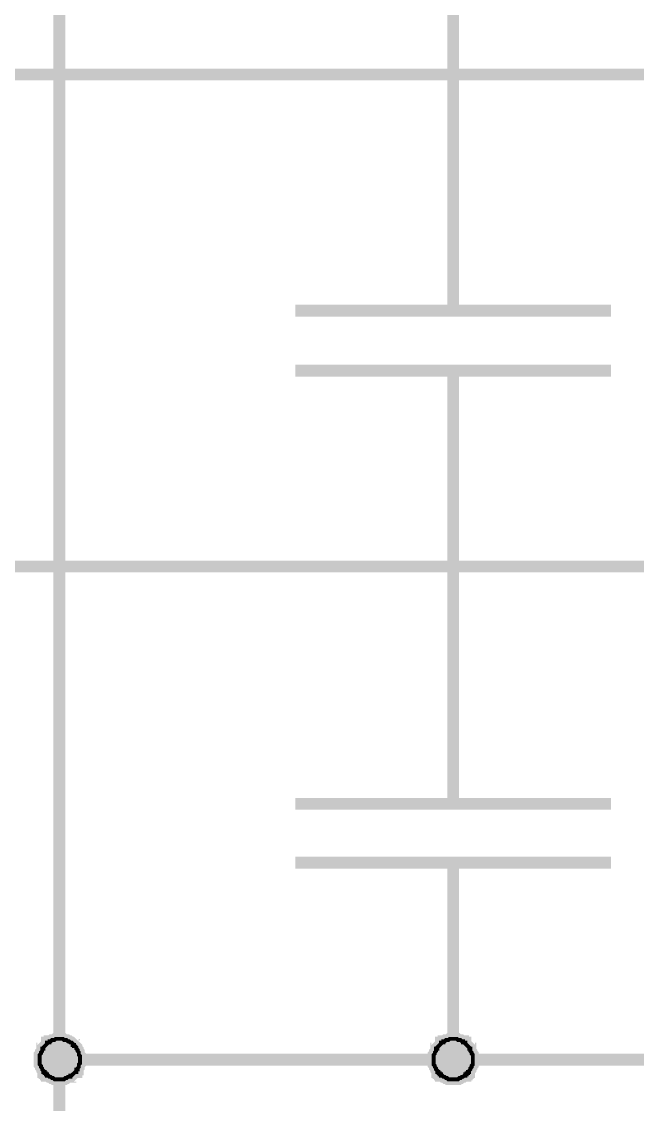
# Model space of a CAD drawing. Extents: x 260 to 1101, y 70 to 664.
# Drawn here: x 778.08 to 793.71, y 468.14 to 495.63 of the extents above; entities that cross this region are included whole.
import ezdxf

# ---------------------------------------------------------------- set-up
doc = ezdxf.new("R2010")
doc.units = 0
doc.header["$MEASUREMENT"] = 0
doc.layers.add('Sheet', color=255, linetype='CONTINUOUS')

msp = doc.modelspace()

# ---------------------------------------------------------------- linework, layer by layer
at = {"layer": 'Sheet'}
for points, const_width in [([(779.036, 469.277), (779.036, 506.775), (789.036, 506.775), (789.036, 503.295)], 0.3), ([(789.036, 490.775), (789.036, 496.771)], 0.3), ([(771.551, 486.768), (776.551, 486.768), (776.551, 494.286), (804.036, 494.286), (819.036, 494.286), (819.036, 461.79), (844.005, 461.79)], 0.3), ([(789.036, 488.29), (789.036, 490.775)], 0.3), ([(785.03, 488.29), (793.042, 488.29)], 0.3), ([(785.03, 486.768), (793.042, 486.768)], 0.3), ([(789.036, 486.768), (789.036, 484.282)], 0.3), ([(771.551, 484.282), (776.551, 484.282), (776.551, 481.797), (804.036, 481.797), (816.521, 481.797), (816.521, 456.788), (844.005, 456.788)], 0.3), ([(789.036, 478.286), (789.036, 484.282)], 0.3), ([(789.036, 475.77), (789.036, 478.286)], 0.3), ([(785.03, 475.77), (793.042, 475.77)], 0.3), ([(785.03, 474.279), (793.042, 474.279)], 0.3), ([(789.036, 474.279), (789.036, 471.793)], 0.3), ([(804.036, 471.793), (804.036, 469.277), (789.036, 469.277), (779.036, 469.277), (779.036, 466.792)], 0.3), ([(789.036, 471.793), (789.036, 469.277)], 0.3), ([(778.539, 469.277), (778.539, 469.308), (778.539, 469.339), (778.539, 469.339), (778.539, 469.37), (778.539, 469.401), (778.57, 469.432), (778.57, 469.463), (778.57, 469.463), (778.601, 469.494), (778.601, 469.525), (778.601, 469.556), (778.632, 469.556), (778.632, 469.588), (778.663, 469.619), (778.663, 469.619), (778.694, 469.65), (778.694, 469.65), (778.725, 469.681), (778.725, 469.712), (778.756, 469.712), (778.787, 469.712), (778.787, 469.743), (778.818, 469.743), (778.85, 469.774), (778.85, 469.774), (778.881, 469.774), (778.912, 469.774), (778.943, 469.805), (778.974, 469.805), (778.974, 469.805), (779.005, 469.805), (779.036, 469.805)], 0.3), ([(778.539, 469.277), (778.539, 469.308), (778.539, 469.339), (778.539, 469.339), (778.539, 469.37), (778.539, 469.401), (778.57, 469.432), (778.57, 469.463), (778.57, 469.463), (778.601, 469.494), (778.601, 469.525), (778.601, 469.556), (778.632, 469.556), (778.632, 469.588), (778.663, 469.619), (778.663, 469.619), (778.694, 469.65), (778.694, 469.65), (778.725, 469.681), (778.725, 469.712), (778.756, 469.712), (778.787, 469.712), (778.787, 469.743), (778.818, 469.743), (778.85, 469.774), (778.85, 469.774), (778.881, 469.774), (778.912, 469.774), (778.943, 469.805), (778.974, 469.805), (778.974, 469.805), (779.005, 469.805), (779.036, 469.805)], 0.3), ([(778.539, 469.277), (778.539, 469.308), (778.539, 469.339), (778.539, 469.339), (778.539, 469.37), (778.539, 469.401), (778.57, 469.432), (778.57, 469.463), (778.57, 469.463), (778.601, 469.494), (778.601, 469.525), (778.601, 469.556), (778.632, 469.556), (778.632, 469.588), (778.663, 469.619), (778.663, 469.619), (778.694, 469.65), (778.694, 469.65), (778.725, 469.681), (778.725, 469.712), (778.756, 469.712), (778.787, 469.712), (778.787, 469.743), (778.818, 469.743), (778.85, 469.774), (778.85, 469.774), (778.881, 469.774), (778.912, 469.774), (778.943, 469.805), (778.974, 469.805), (778.974, 469.805), (779.005, 469.805), (779.036, 469.805)], 0.3), ([(778.539, 469.277), (778.539, 469.308), (778.539, 469.339), (778.539, 469.339), (778.539, 469.37), (778.539, 469.401), (778.57, 469.432), (778.57, 469.463), (778.57, 469.463), (778.601, 469.494), (778.601, 469.525), (778.601, 469.556), (778.632, 469.556), (778.632, 469.588), (778.663, 469.619), (778.663, 469.619), (778.694, 469.65), (778.694, 469.65), (778.725, 469.681), (778.725, 469.712), (778.756, 469.712), (778.787, 469.712), (778.787, 469.743), (778.818, 469.743), (778.85, 469.774), (778.85, 469.774), (778.881, 469.774), (778.912, 469.774), (778.943, 469.805), (778.974, 469.805), (778.974, 469.805), (779.005, 469.805), (779.036, 469.805)], 0.3), ([(778.539, 469.277), (778.539, 469.308), (778.539, 469.339), (778.539, 469.339), (778.539, 469.37), (778.539, 469.401), (778.57, 469.432), (778.57, 469.463), (778.57, 469.463), (778.601, 469.494), (778.601, 469.525), (778.601, 469.556), (778.632, 469.556), (778.632, 469.588), (778.663, 469.619), (778.663, 469.619), (778.694, 469.65), (778.694, 469.65), (778.725, 469.681), (778.725, 469.712), (778.756, 469.712), (778.787, 469.712), (778.787, 469.743), (778.818, 469.743), (778.85, 469.774), (778.85, 469.774), (778.881, 469.774), (778.912, 469.774), (778.943, 469.805), (778.974, 469.805), (778.974, 469.805), (779.005, 469.805), (779.036, 469.805)], 0.0991), ([(778.539, 469.277), (778.539, 469.308), (778.539, 469.339), (778.539, 469.339), (778.539, 469.37), (778.539, 469.401), (778.57, 469.432), (778.57, 469.463), (778.57, 469.463), (778.601, 469.494), (778.601, 469.525), (778.601, 469.556), (778.632, 469.556), (778.632, 469.588), (778.663, 469.619), (778.663, 469.619), (778.694, 469.65), (778.694, 469.65), (778.725, 469.681), (778.725, 469.712), (778.756, 469.712), (778.787, 469.712), (778.787, 469.743), (778.818, 469.743), (778.85, 469.774), (778.85, 469.774), (778.881, 469.774), (778.912, 469.774), (778.943, 469.805), (778.974, 469.805), (778.974, 469.805), (779.005, 469.805), (779.036, 469.805)], 0.0991), ([(778.539, 469.277), (778.539, 469.308), (778.539, 469.339), (778.539, 469.339), (778.539, 469.37), (778.539, 469.401), (778.57, 469.432), (778.57, 469.463), (778.57, 469.463), (778.601, 469.494), (778.601, 469.525), (778.601, 469.556), (778.632, 469.556), (778.632, 469.588), (778.663, 469.619), (778.663, 469.619), (778.694, 469.65), (778.694, 469.65), (778.725, 469.681), (778.725, 469.712), (778.756, 469.712), (778.787, 469.712), (778.787, 469.743), (778.818, 469.743), (778.85, 469.774), (778.85, 469.774), (778.881, 469.774), (778.912, 469.774), (778.943, 469.805), (778.974, 469.805), (778.974, 469.805), (779.005, 469.805), (779.036, 469.805)], 0.0991), ([(778.539, 469.277), (778.539, 469.308), (778.539, 469.339), (778.539, 469.339), (778.539, 469.37), (778.539, 469.401), (778.57, 469.432), (778.57, 469.463), (778.57, 469.463), (778.601, 469.494), (778.601, 469.525), (778.601, 469.556), (778.632, 469.556), (778.632, 469.588), (778.663, 469.619), (778.663, 469.619), (778.694, 469.65), (778.694, 469.65), (778.725, 469.681), (778.725, 469.712), (778.756, 469.712), (778.787, 469.712), (778.787, 469.743), (778.818, 469.743), (778.85, 469.774), (778.85, 469.774), (778.881, 469.774), (778.912, 469.774), (778.943, 469.805), (778.974, 469.805), (778.974, 469.805), (779.005, 469.805), (779.036, 469.805)], 0.0991), ([(779.036, 469.805), (779.036, 469.805)], 0.3), ([(779.036, 469.805), (779.067, 469.805), (779.098, 469.805), (779.098, 469.805), (779.129, 469.805), (779.16, 469.774), (779.191, 469.774), (779.222, 469.774), (779.222, 469.774), (779.253, 469.743), (779.284, 469.743), (779.315, 469.712), (779.315, 469.712), (779.346, 469.712), (779.377, 469.681), (779.377, 469.65), (779.409, 469.65), (779.409, 469.619), (779.44, 469.619), (779.471, 469.588), (779.471, 469.556), (779.471, 469.556), (779.502, 469.525), (779.502, 469.494), (779.533, 469.463), (779.533, 469.463), (779.533, 469.432), (779.533, 469.401), (779.564, 469.37), (779.564, 469.339), (779.564, 469.339), (779.564, 469.308), (779.564, 469.277)], 0.3), ([(779.036, 469.805), (779.036, 469.805)], 0.3), ([(779.036, 469.805), (779.067, 469.805), (779.098, 469.805), (779.098, 469.805), (779.129, 469.805), (779.16, 469.774), (779.191, 469.774), (779.222, 469.774), (779.222, 469.774), (779.253, 469.743), (779.284, 469.743), (779.315, 469.712), (779.315, 469.712), (779.346, 469.712), (779.377, 469.681), (779.377, 469.65), (779.409, 469.65), (779.409, 469.619), (779.44, 469.619), (779.471, 469.588), (779.471, 469.556), (779.471, 469.556), (779.502, 469.525), (779.502, 469.494), (779.533, 469.463), (779.533, 469.463), (779.533, 469.432), (779.533, 469.401), (779.564, 469.37), (779.564, 469.339), (779.564, 469.339), (779.564, 469.308), (779.564, 469.277)], 0.3), ([(779.036, 469.805), (779.036, 469.805)], 0.3), ([(779.036, 469.805), (779.067, 469.805), (779.098, 469.805), (779.098, 469.805), (779.129, 469.805), (779.16, 469.774), (779.191, 469.774), (779.222, 469.774), (779.222, 469.774), (779.253, 469.743), (779.284, 469.743), (779.315, 469.712), (779.315, 469.712), (779.346, 469.712), (779.377, 469.681), (779.377, 469.65), (779.409, 469.65), (779.409, 469.619), (779.44, 469.619), (779.471, 469.588), (779.471, 469.556), (779.471, 469.556), (779.502, 469.525), (779.502, 469.494), (779.533, 469.463), (779.533, 469.463), (779.533, 469.432), (779.533, 469.401), (779.564, 469.37), (779.564, 469.339), (779.564, 469.339), (779.564, 469.308), (779.564, 469.277)], 0.3), ([(779.036, 469.805), (779.036, 469.805)], 0.3), ([(779.036, 469.805), (779.067, 469.805), (779.098, 469.805), (779.098, 469.805), (779.129, 469.805), (779.16, 469.774), (779.191, 469.774), (779.222, 469.774), (779.222, 469.774), (779.253, 469.743), (779.284, 469.743), (779.315, 469.712), (779.315, 469.712), (779.346, 469.712), (779.377, 469.681), (779.377, 469.65), (779.409, 469.65), (779.409, 469.619), (779.44, 469.619), (779.471, 469.588), (779.471, 469.556), (779.471, 469.556), (779.502, 469.525), (779.502, 469.494), (779.533, 469.463), (779.533, 469.463), (779.533, 469.432), (779.533, 469.401), (779.564, 469.37), (779.564, 469.339), (779.564, 469.339), (779.564, 469.308), (779.564, 469.277)], 0.3), ([(779.036, 469.805), (779.036, 469.805)], 0.0991), ([(779.036, 469.805), (779.067, 469.805), (779.098, 469.805), (779.098, 469.805), (779.129, 469.805), (779.16, 469.774), (779.191, 469.774), (779.222, 469.774), (779.222, 469.774), (779.253, 469.743), (779.284, 469.743), (779.315, 469.712), (779.315, 469.712), (779.346, 469.712), (779.377, 469.681), (779.377, 469.65), (779.409, 469.65), (779.409, 469.619), (779.44, 469.619), (779.471, 469.588), (779.471, 469.556), (779.471, 469.556), (779.502, 469.525), (779.502, 469.494), (779.533, 469.463), (779.533, 469.463), (779.533, 469.432), (779.533, 469.401), (779.564, 469.37), (779.564, 469.339), (779.564, 469.339), (779.564, 469.308), (779.564, 469.277)], 0.0991), ([(779.036, 469.805), (779.036, 469.805)], 0.0991), ([(779.036, 469.805), (779.067, 469.805), (779.098, 469.805), (779.098, 469.805), (779.129, 469.805), (779.16, 469.774), (779.191, 469.774), (779.222, 469.774), (779.222, 469.774), (779.253, 469.743), (779.284, 469.743), (779.315, 469.712), (779.315, 469.712), (779.346, 469.712), (779.377, 469.681), (779.377, 469.65), (779.409, 469.65), (779.409, 469.619), (779.44, 469.619), (779.471, 469.588), (779.471, 469.556), (779.471, 469.556), (779.502, 469.525), (779.502, 469.494), (779.533, 469.463), (779.533, 469.463), (779.533, 469.432), (779.533, 469.401), (779.564, 469.37), (779.564, 469.339), (779.564, 469.339), (779.564, 469.308), (779.564, 469.277)], 0.0991), ([(779.036, 469.805), (779.036, 469.805)], 0.0991), ([(779.036, 469.805), (779.067, 469.805), (779.098, 469.805), (779.098, 469.805), (779.129, 469.805), (779.16, 469.774), (779.191, 469.774), (779.222, 469.774), (779.222, 469.774), (779.253, 469.743), (779.284, 469.743), (779.315, 469.712), (779.315, 469.712), (779.346, 469.712), (779.377, 469.681), (779.377, 469.65), (779.409, 469.65), (779.409, 469.619), (779.44, 469.619), (779.471, 469.588), (779.471, 469.556), (779.471, 469.556), (779.502, 469.525), (779.502, 469.494), (779.533, 469.463), (779.533, 469.463), (779.533, 469.432), (779.533, 469.401), (779.564, 469.37), (779.564, 469.339), (779.564, 469.339), (779.564, 469.308), (779.564, 469.277)], 0.0991), ([(779.036, 469.805), (779.036, 469.805)], 0.0991), ([(779.036, 469.805), (779.067, 469.805), (779.098, 469.805), (779.098, 469.805), (779.129, 469.805), (779.16, 469.774), (779.191, 469.774), (779.222, 469.774), (779.222, 469.774), (779.253, 469.743), (779.284, 469.743), (779.315, 469.712), (779.315, 469.712), (779.346, 469.712), (779.377, 469.681), (779.377, 469.65), (779.409, 469.65), (779.409, 469.619), (779.44, 469.619), (779.471, 469.588), (779.471, 469.556), (779.471, 469.556), (779.502, 469.525), (779.502, 469.494), (779.533, 469.463), (779.533, 469.463), (779.533, 469.432), (779.533, 469.401), (779.564, 469.37), (779.564, 469.339), (779.564, 469.339), (779.564, 469.308), (779.564, 469.277)], 0.0991), ([(788.539, 469.277), (788.539, 469.308), (788.539, 469.339), (788.539, 469.339), (788.539, 469.37), (788.539, 469.401), (788.57, 469.432), (788.57, 469.463), (788.57, 469.463), (788.601, 469.494), (788.601, 469.525), (788.601, 469.556), (788.632, 469.556), (788.632, 469.588), (788.663, 469.619), (788.663, 469.619), (788.694, 469.65), (788.694, 469.65), (788.725, 469.681), (788.725, 469.712), (788.756, 469.712), (788.787, 469.712), (788.787, 469.743), (788.819, 469.743), (788.85, 469.774), (788.85, 469.774), (788.881, 469.774), (788.912, 469.774), (788.943, 469.805), (788.974, 469.805), (788.974, 469.805), (789.005, 469.805), (789.036, 469.805)], 0.3), ([(788.539, 469.277), (788.539, 469.308), (788.539, 469.339), (788.539, 469.339), (788.539, 469.37), (788.539, 469.401), (788.57, 469.432), (788.57, 469.463), (788.57, 469.463), (788.601, 469.494), (788.601, 469.525), (788.601, 469.556), (788.632, 469.556), (788.632, 469.588), (788.663, 469.619), (788.663, 469.619), (788.694, 469.65), (788.694, 469.65), (788.725, 469.681), (788.725, 469.712), (788.756, 469.712), (788.787, 469.712), (788.787, 469.743), (788.819, 469.743), (788.85, 469.774), (788.85, 469.774), (788.881, 469.774), (788.912, 469.774), (788.943, 469.805), (788.974, 469.805), (788.974, 469.805), (789.005, 469.805), (789.036, 469.805)], 0.3), ([(788.539, 469.277), (788.539, 469.308), (788.539, 469.339), (788.539, 469.339), (788.539, 469.37), (788.539, 469.401), (788.57, 469.432), (788.57, 469.463), (788.57, 469.463), (788.601, 469.494), (788.601, 469.525), (788.601, 469.556), (788.632, 469.556), (788.632, 469.588), (788.663, 469.619), (788.663, 469.619), (788.694, 469.65), (788.694, 469.65), (788.725, 469.681), (788.725, 469.712), (788.756, 469.712), (788.787, 469.712), (788.787, 469.743), (788.819, 469.743), (788.85, 469.774), (788.85, 469.774), (788.881, 469.774), (788.912, 469.774), (788.943, 469.805), (788.974, 469.805), (788.974, 469.805), (789.005, 469.805), (789.036, 469.805)], 0.3), ([(788.539, 469.277), (788.539, 469.308), (788.539, 469.339), (788.539, 469.339), (788.539, 469.37), (788.539, 469.401), (788.57, 469.432), (788.57, 469.463), (788.57, 469.463), (788.601, 469.494), (788.601, 469.525), (788.601, 469.556), (788.632, 469.556), (788.632, 469.588), (788.663, 469.619), (788.663, 469.619), (788.694, 469.65), (788.694, 469.65), (788.725, 469.681), (788.725, 469.712), (788.756, 469.712), (788.787, 469.712), (788.787, 469.743), (788.819, 469.743), (788.85, 469.774), (788.85, 469.774), (788.881, 469.774), (788.912, 469.774), (788.943, 469.805), (788.974, 469.805), (788.974, 469.805), (789.005, 469.805), (789.036, 469.805)], 0.3), ([(788.539, 469.277), (788.539, 469.308), (788.539, 469.339), (788.539, 469.339), (788.539, 469.37), (788.539, 469.401), (788.57, 469.432), (788.57, 469.463), (788.57, 469.463), (788.601, 469.494), (788.601, 469.525), (788.601, 469.556), (788.632, 469.556), (788.632, 469.588), (788.663, 469.619), (788.663, 469.619), (788.694, 469.65), (788.694, 469.65), (788.725, 469.681), (788.725, 469.712), (788.756, 469.712), (788.787, 469.712), (788.787, 469.743), (788.819, 469.743), (788.85, 469.774), (788.85, 469.774), (788.881, 469.774), (788.912, 469.774), (788.943, 469.805), (788.974, 469.805), (788.974, 469.805), (789.005, 469.805), (789.036, 469.805)], 0.0991), ([(788.539, 469.277), (788.539, 469.308), (788.539, 469.339), (788.539, 469.339), (788.539, 469.37), (788.539, 469.401), (788.57, 469.432), (788.57, 469.463), (788.57, 469.463), (788.601, 469.494), (788.601, 469.525), (788.601, 469.556), (788.632, 469.556), (788.632, 469.588), (788.663, 469.619), (788.663, 469.619), (788.694, 469.65), (788.694, 469.65), (788.725, 469.681), (788.725, 469.712), (788.756, 469.712), (788.787, 469.712), (788.787, 469.743), (788.819, 469.743), (788.85, 469.774), (788.85, 469.774), (788.881, 469.774), (788.912, 469.774), (788.943, 469.805), (788.974, 469.805), (788.974, 469.805), (789.005, 469.805), (789.036, 469.805)], 0.0991), ([(788.539, 469.277), (788.539, 469.308), (788.539, 469.339), (788.539, 469.339), (788.539, 469.37), (788.539, 469.401), (788.57, 469.432), (788.57, 469.463), (788.57, 469.463), (788.601, 469.494), (788.601, 469.525), (788.601, 469.556), (788.632, 469.556), (788.632, 469.588), (788.663, 469.619), (788.663, 469.619), (788.694, 469.65), (788.694, 469.65), (788.725, 469.681), (788.725, 469.712), (788.756, 469.712), (788.787, 469.712), (788.787, 469.743), (788.819, 469.743), (788.85, 469.774), (788.85, 469.774), (788.881, 469.774), (788.912, 469.774), (788.943, 469.805), (788.974, 469.805), (788.974, 469.805), (789.005, 469.805), (789.036, 469.805)], 0.0991), ([(788.539, 469.277), (788.539, 469.308), (788.539, 469.339), (788.539, 469.339), (788.539, 469.37), (788.539, 469.401), (788.57, 469.432), (788.57, 469.463), (788.57, 469.463), (788.601, 469.494), (788.601, 469.525), (788.601, 469.556), (788.632, 469.556), (788.632, 469.588), (788.663, 469.619), (788.663, 469.619), (788.694, 469.65), (788.694, 469.65), (788.725, 469.681), (788.725, 469.712), (788.756, 469.712), (788.787, 469.712), (788.787, 469.743), (788.819, 469.743), (788.85, 469.774), (788.85, 469.774), (788.881, 469.774), (788.912, 469.774), (788.943, 469.805), (788.974, 469.805), (788.974, 469.805), (789.005, 469.805), (789.036, 469.805)], 0.0991), ([(789.036, 469.805), (789.036, 469.805)], 0.3), ([(789.036, 469.805), (789.067, 469.805), (789.098, 469.805), (789.098, 469.805), (789.129, 469.805), (789.16, 469.774), (789.191, 469.774), (789.222, 469.774), (789.222, 469.774), (789.253, 469.743), (789.284, 469.743), (789.284, 469.712), (789.315, 469.712), (789.346, 469.712), (789.346, 469.681), (789.378, 469.65), (789.378, 469.65), (789.409, 469.619), (789.409, 469.619), (789.44, 469.588), (789.44, 469.556), (789.471, 469.556), (789.471, 469.525), (789.471, 469.494), (789.502, 469.463), (789.502, 469.463), (789.502, 469.432), (789.533, 469.401), (789.533, 469.37), (789.533, 469.339), (789.533, 469.339), (789.533, 469.308), (789.533, 469.277)], 0.3), ([(789.036, 469.805), (789.036, 469.805)], 0.3), ([(789.036, 469.805), (789.067, 469.805), (789.098, 469.805), (789.098, 469.805), (789.129, 469.805), (789.16, 469.774), (789.191, 469.774), (789.222, 469.774), (789.222, 469.774), (789.253, 469.743), (789.284, 469.743), (789.284, 469.712), (789.315, 469.712), (789.346, 469.712), (789.346, 469.681), (789.378, 469.65), (789.378, 469.65), (789.409, 469.619), (789.409, 469.619), (789.44, 469.588), (789.44, 469.556), (789.471, 469.556), (789.471, 469.525), (789.471, 469.494), (789.502, 469.463), (789.502, 469.463), (789.502, 469.432), (789.533, 469.401), (789.533, 469.37), (789.533, 469.339), (789.533, 469.339), (789.533, 469.308), (789.533, 469.277)], 0.3), ([(789.036, 469.805), (789.036, 469.805)], 0.3), ([(789.036, 469.805), (789.067, 469.805), (789.098, 469.805), (789.098, 469.805), (789.129, 469.805), (789.16, 469.774), (789.191, 469.774), (789.222, 469.774), (789.222, 469.774), (789.253, 469.743), (789.284, 469.743), (789.284, 469.712), (789.315, 469.712), (789.346, 469.712), (789.346, 469.681), (789.378, 469.65), (789.378, 469.65), (789.409, 469.619), (789.409, 469.619), (789.44, 469.588), (789.44, 469.556), (789.471, 469.556), (789.471, 469.525), (789.471, 469.494), (789.502, 469.463), (789.502, 469.463), (789.502, 469.432), (789.533, 469.401), (789.533, 469.37), (789.533, 469.339), (789.533, 469.339), (789.533, 469.308), (789.533, 469.277)], 0.3), ([(789.036, 469.805), (789.036, 469.805)], 0.3), ([(789.036, 469.805), (789.067, 469.805), (789.098, 469.805), (789.098, 469.805), (789.129, 469.805), (789.16, 469.774), (789.191, 469.774), (789.222, 469.774), (789.222, 469.774), (789.253, 469.743), (789.284, 469.743), (789.284, 469.712), (789.315, 469.712), (789.346, 469.712), (789.346, 469.681), (789.378, 469.65), (789.378, 469.65), (789.409, 469.619), (789.409, 469.619), (789.44, 469.588), (789.44, 469.556), (789.471, 469.556), (789.471, 469.525), (789.471, 469.494), (789.502, 469.463), (789.502, 469.463), (789.502, 469.432), (789.533, 469.401), (789.533, 469.37), (789.533, 469.339), (789.533, 469.339), (789.533, 469.308), (789.533, 469.277)], 0.3), ([(789.036, 469.805), (789.036, 469.805)], 0.0991), ([(789.036, 469.805), (789.067, 469.805), (789.098, 469.805), (789.098, 469.805), (789.129, 469.805), (789.16, 469.774), (789.191, 469.774), (789.222, 469.774), (789.222, 469.774), (789.253, 469.743), (789.284, 469.743), (789.284, 469.712), (789.315, 469.712), (789.346, 469.712), (789.346, 469.681), (789.378, 469.65), (789.378, 469.65), (789.409, 469.619), (789.409, 469.619), (789.44, 469.588), (789.44, 469.556), (789.471, 469.556), (789.471, 469.525), (789.471, 469.494), (789.502, 469.463), (789.502, 469.463), (789.502, 469.432), (789.533, 469.401), (789.533, 469.37), (789.533, 469.339), (789.533, 469.339), (789.533, 469.308), (789.533, 469.277)], 0.0991), ([(789.036, 469.805), (789.036, 469.805)], 0.0991), ([(789.036, 469.805), (789.067, 469.805), (789.098, 469.805), (789.098, 469.805), (789.129, 469.805), (789.16, 469.774), (789.191, 469.774), (789.222, 469.774), (789.222, 469.774), (789.253, 469.743), (789.284, 469.743), (789.284, 469.712), (789.315, 469.712), (789.346, 469.712), (789.346, 469.681), (789.378, 469.65), (789.378, 469.65), (789.409, 469.619), (789.409, 469.619), (789.44, 469.588), (789.44, 469.556), (789.471, 469.556), (789.471, 469.525), (789.471, 469.494), (789.502, 469.463), (789.502, 469.463), (789.502, 469.432), (789.533, 469.401), (789.533, 469.37), (789.533, 469.339), (789.533, 469.339), (789.533, 469.308), (789.533, 469.277)], 0.0991), ([(789.036, 469.805), (789.036, 469.805)], 0.0991), ([(789.036, 469.805), (789.067, 469.805), (789.098, 469.805), (789.098, 469.805), (789.129, 469.805), (789.16, 469.774), (789.191, 469.774), (789.222, 469.774), (789.222, 469.774), (789.253, 469.743), (789.284, 469.743), (789.284, 469.712), (789.315, 469.712), (789.346, 469.712), (789.346, 469.681), (789.378, 469.65), (789.378, 469.65), (789.409, 469.619), (789.409, 469.619), (789.44, 469.588), (789.44, 469.556), (789.471, 469.556), (789.471, 469.525), (789.471, 469.494), (789.502, 469.463), (789.502, 469.463), (789.502, 469.432), (789.533, 469.401), (789.533, 469.37), (789.533, 469.339), (789.533, 469.339), (789.533, 469.308), (789.533, 469.277)], 0.0991), ([(789.036, 469.805), (789.036, 469.805)], 0.0991), ([(789.036, 469.805), (789.067, 469.805), (789.098, 469.805), (789.098, 469.805), (789.129, 469.805), (789.16, 469.774), (789.191, 469.774), (789.222, 469.774), (789.222, 469.774), (789.253, 469.743), (789.284, 469.743), (789.284, 469.712), (789.315, 469.712), (789.346, 469.712), (789.346, 469.681), (789.378, 469.65), (789.378, 469.65), (789.409, 469.619), (789.409, 469.619), (789.44, 469.588), (789.44, 469.556), (789.471, 469.556), (789.471, 469.525), (789.471, 469.494), (789.502, 469.463), (789.502, 469.463), (789.502, 469.432), (789.533, 469.401), (789.533, 469.37), (789.533, 469.339), (789.533, 469.339), (789.533, 469.308), (789.533, 469.277)], 0.0991), ([(779.036, 468.78), (779.005, 468.78), (778.974, 468.78), (778.974, 468.78), (778.943, 468.78), (778.912, 468.78), (778.881, 468.811), (778.85, 468.811), (778.85, 468.811), (778.818, 468.842), (778.787, 468.842), (778.787, 468.842), (778.756, 468.873), (778.725, 468.873), (778.725, 468.904), (778.694, 468.904), (778.694, 468.935), (778.663, 468.935), (778.663, 468.966), (778.632, 468.966), (778.632, 468.997), (778.601, 469.028), (778.601, 469.028), (778.601, 469.059), (778.57, 469.09), (778.57, 469.09), (778.57, 469.122), (778.539, 469.153), (778.539, 469.184), (778.539, 469.215), (778.539, 469.215), (778.539, 469.246), (778.539, 469.277)], 0.3), ([(778.539, 469.277), (778.539, 469.277)], 0.3), ([(779.036, 468.78), (779.005, 468.78), (778.974, 468.78), (778.974, 468.78), (778.943, 468.78), (778.912, 468.78), (778.881, 468.811), (778.85, 468.811), (778.85, 468.811), (778.818, 468.842), (778.787, 468.842), (778.787, 468.842), (778.756, 468.873), (778.725, 468.873), (778.725, 468.904), (778.694, 468.904), (778.694, 468.935), (778.663, 468.935), (778.663, 468.966), (778.632, 468.966), (778.632, 468.997), (778.601, 469.028), (778.601, 469.028), (778.601, 469.059), (778.57, 469.09), (778.57, 469.09), (778.57, 469.122), (778.539, 469.153), (778.539, 469.184), (778.539, 469.215), (778.539, 469.215), (778.539, 469.246), (778.539, 469.277)], 0.3), ([(778.539, 469.277), (778.539, 469.277)], 0.3), ([(779.036, 468.78), (779.005, 468.78), (778.974, 468.78), (778.974, 468.78), (778.943, 468.78), (778.912, 468.78), (778.881, 468.811), (778.85, 468.811), (778.85, 468.811), (778.818, 468.842), (778.787, 468.842), (778.787, 468.842), (778.756, 468.873), (778.725, 468.873), (778.725, 468.904), (778.694, 468.904), (778.694, 468.935), (778.663, 468.935), (778.663, 468.966), (778.632, 468.966), (778.632, 468.997), (778.601, 469.028), (778.601, 469.028), (778.601, 469.059), (778.57, 469.09), (778.57, 469.09), (778.57, 469.122), (778.539, 469.153), (778.539, 469.184), (778.539, 469.215), (778.539, 469.215), (778.539, 469.246), (778.539, 469.277)], 0.3), ([(778.539, 469.277), (778.539, 469.277)], 0.3), ([(779.036, 468.78), (779.005, 468.78), (778.974, 468.78), (778.974, 468.78), (778.943, 468.78), (778.912, 468.78), (778.881, 468.811), (778.85, 468.811), (778.85, 468.811), (778.818, 468.842), (778.787, 468.842), (778.787, 468.842), (778.756, 468.873), (778.725, 468.873), (778.725, 468.904), (778.694, 468.904), (778.694, 468.935), (778.663, 468.935), (778.663, 468.966), (778.632, 468.966), (778.632, 468.997), (778.601, 469.028), (778.601, 469.028), (778.601, 469.059), (778.57, 469.09), (778.57, 469.09), (778.57, 469.122), (778.539, 469.153), (778.539, 469.184), (778.539, 469.215), (778.539, 469.215), (778.539, 469.246), (778.539, 469.277)], 0.3), ([(778.539, 469.277), (778.539, 469.277)], 0.3), ([(779.036, 468.78), (779.005, 468.78), (778.974, 468.78), (778.974, 468.78), (778.943, 468.78), (778.912, 468.78), (778.881, 468.811), (778.85, 468.811), (778.85, 468.811), (778.818, 468.842), (778.787, 468.842), (778.787, 468.842), (778.756, 468.873), (778.725, 468.873), (778.725, 468.904), (778.694, 468.904), (778.694, 468.935), (778.663, 468.935), (778.663, 468.966), (778.632, 468.966), (778.632, 468.997), (778.601, 469.028), (778.601, 469.028), (778.601, 469.059), (778.57, 469.09), (778.57, 469.09), (778.57, 469.122), (778.539, 469.153), (778.539, 469.184), (778.539, 469.215), (778.539, 469.215), (778.539, 469.246), (778.539, 469.277)], 0.0991), ([(778.539, 469.277), (778.539, 469.277)], 0.0991), ([(779.036, 468.78), (779.005, 468.78), (778.974, 468.78), (778.974, 468.78), (778.943, 468.78), (778.912, 468.78), (778.881, 468.811), (778.85, 468.811), (778.85, 468.811), (778.818, 468.842), (778.787, 468.842), (778.787, 468.842), (778.756, 468.873), (778.725, 468.873), (778.725, 468.904), (778.694, 468.904), (778.694, 468.935), (778.663, 468.935), (778.663, 468.966), (778.632, 468.966), (778.632, 468.997), (778.601, 469.028), (778.601, 469.028), (778.601, 469.059), (778.57, 469.09), (778.57, 469.09), (778.57, 469.122), (778.539, 469.153), (778.539, 469.184), (778.539, 469.215), (778.539, 469.215), (778.539, 469.246), (778.539, 469.277)], 0.0991), ([(778.539, 469.277), (778.539, 469.277)], 0.0991), ([(779.036, 468.78), (779.005, 468.78), (778.974, 468.78), (778.974, 468.78), (778.943, 468.78), (778.912, 468.78), (778.881, 468.811), (778.85, 468.811), (778.85, 468.811), (778.818, 468.842), (778.787, 468.842), (778.787, 468.842), (778.756, 468.873), (778.725, 468.873), (778.725, 468.904), (778.694, 468.904), (778.694, 468.935), (778.663, 468.935), (778.663, 468.966), (778.632, 468.966), (778.632, 468.997), (778.601, 469.028), (778.601, 469.028), (778.601, 469.059), (778.57, 469.09), (778.57, 469.09), (778.57, 469.122), (778.539, 469.153), (778.539, 469.184), (778.539, 469.215), (778.539, 469.215), (778.539, 469.246), (778.539, 469.277)], 0.0991), ([(778.539, 469.277), (778.539, 469.277)], 0.0991), ([(779.036, 468.78), (779.005, 468.78), (778.974, 468.78), (778.974, 468.78), (778.943, 468.78), (778.912, 468.78), (778.881, 468.811), (778.85, 468.811), (778.85, 468.811), (778.818, 468.842), (778.787, 468.842), (778.787, 468.842), (778.756, 468.873), (778.725, 468.873), (778.725, 468.904), (778.694, 468.904), (778.694, 468.935), (778.663, 468.935), (778.663, 468.966), (778.632, 468.966), (778.632, 468.997), (778.601, 469.028), (778.601, 469.028), (778.601, 469.059), (778.57, 469.09), (778.57, 469.09), (778.57, 469.122), (778.539, 469.153), (778.539, 469.184), (778.539, 469.215), (778.539, 469.215), (778.539, 469.246), (778.539, 469.277)], 0.0991), ([(778.539, 469.277), (778.539, 469.277)], 0.0991), ([(779.564, 469.277), (779.564, 469.246), (779.564, 469.215), (779.564, 469.215), (779.564, 469.184), (779.533, 469.153), (779.533, 469.122), (779.533, 469.09), (779.533, 469.09), (779.502, 469.059), (779.502, 469.028), (779.471, 469.028), (779.471, 468.997), (779.471, 468.966), (779.44, 468.966), (779.409, 468.935), (779.409, 468.935), (779.377, 468.904), (779.377, 468.904), (779.346, 468.873), (779.315, 468.873), (779.315, 468.842), (779.284, 468.842), (779.253, 468.842), (779.222, 468.811), (779.222, 468.811), (779.191, 468.811), (779.16, 468.78), (779.129, 468.78), (779.098, 468.78), (779.098, 468.78), (779.067, 468.78), (779.036, 468.78)], 0.3), ([(779.564, 469.277), (779.564, 469.246), (779.564, 469.215), (779.564, 469.215), (779.564, 469.184), (779.533, 469.153), (779.533, 469.122), (779.533, 469.09), (779.533, 469.09), (779.502, 469.059), (779.502, 469.028), (779.471, 469.028), (779.471, 468.997), (779.471, 468.966), (779.44, 468.966), (779.409, 468.935), (779.409, 468.935), (779.377, 468.904), (779.377, 468.904), (779.346, 468.873), (779.315, 468.873), (779.315, 468.842), (779.284, 468.842), (779.253, 468.842), (779.222, 468.811), (779.222, 468.811), (779.191, 468.811), (779.16, 468.78), (779.129, 468.78), (779.098, 468.78), (779.098, 468.78), (779.067, 468.78), (779.036, 468.78)], 0.3), ([(779.564, 469.277), (779.564, 469.246), (779.564, 469.215), (779.564, 469.215), (779.564, 469.184), (779.533, 469.153), (779.533, 469.122), (779.533, 469.09), (779.533, 469.09), (779.502, 469.059), (779.502, 469.028), (779.471, 469.028), (779.471, 468.997), (779.471, 468.966), (779.44, 468.966), (779.409, 468.935), (779.409, 468.935), (779.377, 468.904), (779.377, 468.904), (779.346, 468.873), (779.315, 468.873), (779.315, 468.842), (779.284, 468.842), (779.253, 468.842), (779.222, 468.811), (779.222, 468.811), (779.191, 468.811), (779.16, 468.78), (779.129, 468.78), (779.098, 468.78), (779.098, 468.78), (779.067, 468.78), (779.036, 468.78)], 0.3), ([(779.564, 469.277), (779.564, 469.246), (779.564, 469.215), (779.564, 469.215), (779.564, 469.184), (779.533, 469.153), (779.533, 469.122), (779.533, 469.09), (779.533, 469.09), (779.502, 469.059), (779.502, 469.028), (779.471, 469.028), (779.471, 468.997), (779.471, 468.966), (779.44, 468.966), (779.409, 468.935), (779.409, 468.935), (779.377, 468.904), (779.377, 468.904), (779.346, 468.873), (779.315, 468.873), (779.315, 468.842), (779.284, 468.842), (779.253, 468.842), (779.222, 468.811), (779.222, 468.811), (779.191, 468.811), (779.16, 468.78), (779.129, 468.78), (779.098, 468.78), (779.098, 468.78), (779.067, 468.78), (779.036, 468.78)], 0.3), ([(779.564, 469.277), (779.564, 469.246), (779.564, 469.215), (779.564, 469.215), (779.564, 469.184), (779.533, 469.153), (779.533, 469.122), (779.533, 469.09), (779.533, 469.09), (779.502, 469.059), (779.502, 469.028), (779.471, 469.028), (779.471, 468.997), (779.471, 468.966), (779.44, 468.966), (779.409, 468.935), (779.409, 468.935), (779.377, 468.904), (779.377, 468.904), (779.346, 468.873), (779.315, 468.873), (779.315, 468.842), (779.284, 468.842), (779.253, 468.842), (779.222, 468.811), (779.222, 468.811), (779.191, 468.811), (779.16, 468.78), (779.129, 468.78), (779.098, 468.78), (779.098, 468.78), (779.067, 468.78), (779.036, 468.78)], 0.0991), ([(779.564, 469.277), (779.564, 469.246), (779.564, 469.215), (779.564, 469.215), (779.564, 469.184), (779.533, 469.153), (779.533, 469.122), (779.533, 469.09), (779.533, 469.09), (779.502, 469.059), (779.502, 469.028), (779.471, 469.028), (779.471, 468.997), (779.471, 468.966), (779.44, 468.966), (779.409, 468.935), (779.409, 468.935), (779.377, 468.904), (779.377, 468.904), (779.346, 468.873), (779.315, 468.873), (779.315, 468.842), (779.284, 468.842), (779.253, 468.842), (779.222, 468.811), (779.222, 468.811), (779.191, 468.811), (779.16, 468.78), (779.129, 468.78), (779.098, 468.78), (779.098, 468.78), (779.067, 468.78), (779.036, 468.78)], 0.0991), ([(779.564, 469.277), (779.564, 469.246), (779.564, 469.215), (779.564, 469.215), (779.564, 469.184), (779.533, 469.153), (779.533, 469.122), (779.533, 469.09), (779.533, 469.09), (779.502, 469.059), (779.502, 469.028), (779.471, 469.028), (779.471, 468.997), (779.471, 468.966), (779.44, 468.966), (779.409, 468.935), (779.409, 468.935), (779.377, 468.904), (779.377, 468.904), (779.346, 468.873), (779.315, 468.873), (779.315, 468.842), (779.284, 468.842), (779.253, 468.842), (779.222, 468.811), (779.222, 468.811), (779.191, 468.811), (779.16, 468.78), (779.129, 468.78), (779.098, 468.78), (779.098, 468.78), (779.067, 468.78), (779.036, 468.78)], 0.0991), ([(779.564, 469.277), (779.564, 469.246), (779.564, 469.215), (779.564, 469.215), (779.564, 469.184), (779.533, 469.153), (779.533, 469.122), (779.533, 469.09), (779.533, 469.09), (779.502, 469.059), (779.502, 469.028), (779.471, 469.028), (779.471, 468.997), (779.471, 468.966), (779.44, 468.966), (779.409, 468.935), (779.409, 468.935), (779.377, 468.904), (779.377, 468.904), (779.346, 468.873), (779.315, 468.873), (779.315, 468.842), (779.284, 468.842), (779.253, 468.842), (779.222, 468.811), (779.222, 468.811), (779.191, 468.811), (779.16, 468.78), (779.129, 468.78), (779.098, 468.78), (779.098, 468.78), (779.067, 468.78), (779.036, 468.78)], 0.0991), ([(779.564, 469.277), (779.564, 469.277), (779.564, 469.277), (779.564, 469.277), (779.564, 469.277), (779.564, 469.277), (779.564, 469.277), (779.564, 469.277), (779.564, 469.277), (779.564, 469.277), (779.564, 469.277), (779.564, 469.277), (779.564, 469.277), (779.564, 469.277), (779.564, 469.277), (779.564, 469.277), (779.564, 469.277), (779.564, 469.277), (779.564, 469.277), (779.564, 469.277), (779.564, 469.277), (779.564, 469.277), (779.564, 469.277), (779.564, 469.277), (779.564, 469.277), (779.564, 469.277), (779.564, 469.277), (779.564, 469.277), (779.564, 469.277), (779.564, 469.277), (779.564, 469.277), (779.564, 469.277), (779.564, 469.277)], 0.3), ([(779.564, 469.277), (779.564, 469.277)], 0.3), ([(779.564, 469.277), (779.564, 469.277), (779.564, 469.277), (779.564, 469.277), (779.564, 469.277), (779.564, 469.277), (779.564, 469.277), (779.564, 469.277), (779.564, 469.277), (779.564, 469.277), (779.564, 469.277), (779.564, 469.277), (779.564, 469.277), (779.564, 469.277), (779.564, 469.277), (779.564, 469.277), (779.564, 469.277), (779.564, 469.277), (779.564, 469.277), (779.564, 469.277), (779.564, 469.277), (779.564, 469.277), (779.564, 469.277), (779.564, 469.277), (779.564, 469.277), (779.564, 469.277), (779.564, 469.277), (779.564, 469.277), (779.564, 469.277), (779.564, 469.277), (779.564, 469.277), (779.564, 469.277), (779.564, 469.277)], 0.3), ([(779.564, 469.277), (779.564, 469.277)], 0.3), ([(779.564, 469.277), (779.564, 469.277), (779.564, 469.277), (779.564, 469.277), (779.564, 469.277), (779.564, 469.277), (779.564, 469.277), (779.564, 469.277), (779.564, 469.277), (779.564, 469.277), (779.564, 469.277), (779.564, 469.277), (779.564, 469.277), (779.564, 469.277), (779.564, 469.277), (779.564, 469.277), (779.564, 469.277), (779.564, 469.277), (779.564, 469.277), (779.564, 469.277), (779.564, 469.277), (779.564, 469.277), (779.564, 469.277), (779.564, 469.277), (779.564, 469.277), (779.564, 469.277), (779.564, 469.277), (779.564, 469.277), (779.564, 469.277), (779.564, 469.277), (779.564, 469.277), (779.564, 469.277), (779.564, 469.277)], 0.3), ([(779.564, 469.277), (779.564, 469.277)], 0.3), ([(779.564, 469.277), (779.564, 469.277), (779.564, 469.277), (779.564, 469.277), (779.564, 469.277), (779.564, 469.277), (779.564, 469.277), (779.564, 469.277), (779.564, 469.277), (779.564, 469.277), (779.564, 469.277), (779.564, 469.277), (779.564, 469.277), (779.564, 469.277), (779.564, 469.277), (779.564, 469.277), (779.564, 469.277), (779.564, 469.277), (779.564, 469.277), (779.564, 469.277), (779.564, 469.277), (779.564, 469.277), (779.564, 469.277), (779.564, 469.277), (779.564, 469.277), (779.564, 469.277), (779.564, 469.277), (779.564, 469.277), (779.564, 469.277), (779.564, 469.277), (779.564, 469.277), (779.564, 469.277), (779.564, 469.277)], 0.3), ([(779.564, 469.277), (779.564, 469.277)], 0.3), ([(779.564, 469.277), (779.564, 469.277), (779.564, 469.277), (779.564, 469.277), (779.564, 469.277), (779.564, 469.277), (779.564, 469.277), (779.564, 469.277), (779.564, 469.277), (779.564, 469.277), (779.564, 469.277), (779.564, 469.277), (779.564, 469.277), (779.564, 469.277), (779.564, 469.277), (779.564, 469.277), (779.564, 469.277), (779.564, 469.277), (779.564, 469.277), (779.564, 469.277), (779.564, 469.277), (779.564, 469.277), (779.564, 469.277), (779.564, 469.277), (779.564, 469.277), (779.564, 469.277), (779.564, 469.277), (779.564, 469.277), (779.564, 469.277), (779.564, 469.277), (779.564, 469.277), (779.564, 469.277), (779.564, 469.277)], 0.0991), ([(779.564, 469.277), (779.564, 469.277)], 0.0991), ([(779.564, 469.277), (779.564, 469.277), (779.564, 469.277), (779.564, 469.277), (779.564, 469.277), (779.564, 469.277), (779.564, 469.277), (779.564, 469.277), (779.564, 469.277), (779.564, 469.277), (779.564, 469.277), (779.564, 469.277), (779.564, 469.277), (779.564, 469.277), (779.564, 469.277), (779.564, 469.277), (779.564, 469.277), (779.564, 469.277), (779.564, 469.277), (779.564, 469.277), (779.564, 469.277), (779.564, 469.277), (779.564, 469.277), (779.564, 469.277), (779.564, 469.277), (779.564, 469.277), (779.564, 469.277), (779.564, 469.277), (779.564, 469.277), (779.564, 469.277), (779.564, 469.277), (779.564, 469.277), (779.564, 469.277)], 0.0991), ([(779.564, 469.277), (779.564, 469.277)], 0.0991), ([(779.564, 469.277), (779.564, 469.277), (779.564, 469.277), (779.564, 469.277), (779.564, 469.277), (779.564, 469.277), (779.564, 469.277), (779.564, 469.277), (779.564, 469.277), (779.564, 469.277), (779.564, 469.277), (779.564, 469.277), (779.564, 469.277), (779.564, 469.277), (779.564, 469.277), (779.564, 469.277), (779.564, 469.277), (779.564, 469.277), (779.564, 469.277), (779.564, 469.277), (779.564, 469.277), (779.564, 469.277), (779.564, 469.277), (779.564, 469.277), (779.564, 469.277), (779.564, 469.277), (779.564, 469.277), (779.564, 469.277), (779.564, 469.277), (779.564, 469.277), (779.564, 469.277), (779.564, 469.277), (779.564, 469.277)], 0.0991), ([(779.564, 469.277), (779.564, 469.277)], 0.0991), ([(779.564, 469.277), (779.564, 469.277), (779.564, 469.277), (779.564, 469.277), (779.564, 469.277), (779.564, 469.277), (779.564, 469.277), (779.564, 469.277), (779.564, 469.277), (779.564, 469.277), (779.564, 469.277), (779.564, 469.277), (779.564, 469.277), (779.564, 469.277), (779.564, 469.277), (779.564, 469.277), (779.564, 469.277), (779.564, 469.277), (779.564, 469.277), (779.564, 469.277), (779.564, 469.277), (779.564, 469.277), (779.564, 469.277), (779.564, 469.277), (779.564, 469.277), (779.564, 469.277), (779.564, 469.277), (779.564, 469.277), (779.564, 469.277), (779.564, 469.277), (779.564, 469.277), (779.564, 469.277), (779.564, 469.277)], 0.0991), ([(779.564, 469.277), (779.564, 469.277)], 0.0991), ([(789.036, 468.78), (789.005, 468.78), (788.974, 468.78), (788.974, 468.78), (788.943, 468.78), (788.912, 468.78), (788.881, 468.811), (788.85, 468.811), (788.85, 468.811), (788.819, 468.842), (788.787, 468.842), (788.787, 468.842), (788.756, 468.873), (788.725, 468.873), (788.725, 468.904), (788.694, 468.904), (788.694, 468.935), (788.663, 468.935), (788.663, 468.966), (788.632, 468.966), (788.632, 468.997), (788.601, 469.028), (788.601, 469.028), (788.601, 469.059), (788.57, 469.09), (788.57, 469.09), (788.57, 469.122), (788.539, 469.153), (788.539, 469.184), (788.539, 469.215), (788.539, 469.215), (788.539, 469.246), (788.539, 469.277)], 0.3), ([(788.539, 469.277), (788.539, 469.277)], 0.3), ([(789.036, 468.78), (789.005, 468.78), (788.974, 468.78), (788.974, 468.78), (788.943, 468.78), (788.912, 468.78), (788.881, 468.811), (788.85, 468.811), (788.85, 468.811), (788.819, 468.842), (788.787, 468.842), (788.787, 468.842), (788.756, 468.873), (788.725, 468.873), (788.725, 468.904), (788.694, 468.904), (788.694, 468.935), (788.663, 468.935), (788.663, 468.966), (788.632, 468.966), (788.632, 468.997), (788.601, 469.028), (788.601, 469.028), (788.601, 469.059), (788.57, 469.09), (788.57, 469.09), (788.57, 469.122), (788.539, 469.153), (788.539, 469.184), (788.539, 469.215), (788.539, 469.215), (788.539, 469.246), (788.539, 469.277)], 0.3), ([(788.539, 469.277), (788.539, 469.277)], 0.3), ([(789.036, 468.78), (789.005, 468.78), (788.974, 468.78), (788.974, 468.78), (788.943, 468.78), (788.912, 468.78), (788.881, 468.811), (788.85, 468.811), (788.85, 468.811), (788.819, 468.842), (788.787, 468.842), (788.787, 468.842), (788.756, 468.873), (788.725, 468.873), (788.725, 468.904), (788.694, 468.904), (788.694, 468.935), (788.663, 468.935), (788.663, 468.966), (788.632, 468.966), (788.632, 468.997), (788.601, 469.028), (788.601, 469.028), (788.601, 469.059), (788.57, 469.09), (788.57, 469.09), (788.57, 469.122), (788.539, 469.153), (788.539, 469.184), (788.539, 469.215), (788.539, 469.215), (788.539, 469.246), (788.539, 469.277)], 0.3), ([(788.539, 469.277), (788.539, 469.277)], 0.3), ([(789.036, 468.78), (789.005, 468.78), (788.974, 468.78), (788.974, 468.78), (788.943, 468.78), (788.912, 468.78), (788.881, 468.811), (788.85, 468.811), (788.85, 468.811), (788.819, 468.842), (788.787, 468.842), (788.787, 468.842), (788.756, 468.873), (788.725, 468.873), (788.725, 468.904), (788.694, 468.904), (788.694, 468.935), (788.663, 468.935), (788.663, 468.966), (788.632, 468.966), (788.632, 468.997), (788.601, 469.028), (788.601, 469.028), (788.601, 469.059), (788.57, 469.09), (788.57, 469.09), (788.57, 469.122), (788.539, 469.153), (788.539, 469.184), (788.539, 469.215), (788.539, 469.215), (788.539, 469.246), (788.539, 469.277)], 0.3), ([(788.539, 469.277), (788.539, 469.277)], 0.3), ([(789.036, 468.78), (789.005, 468.78), (788.974, 468.78), (788.974, 468.78), (788.943, 468.78), (788.912, 468.78), (788.881, 468.811), (788.85, 468.811), (788.85, 468.811), (788.819, 468.842), (788.787, 468.842), (788.787, 468.842), (788.756, 468.873), (788.725, 468.873), (788.725, 468.904), (788.694, 468.904), (788.694, 468.935), (788.663, 468.935), (788.663, 468.966), (788.632, 468.966), (788.632, 468.997), (788.601, 469.028), (788.601, 469.028), (788.601, 469.059), (788.57, 469.09), (788.57, 469.09), (788.57, 469.122), (788.539, 469.153), (788.539, 469.184), (788.539, 469.215), (788.539, 469.215), (788.539, 469.246), (788.539, 469.277)], 0.0991), ([(788.539, 469.277), (788.539, 469.277)], 0.0991), ([(789.036, 468.78), (789.005, 468.78), (788.974, 468.78), (788.974, 468.78), (788.943, 468.78), (788.912, 468.78), (788.881, 468.811), (788.85, 468.811), (788.85, 468.811), (788.819, 468.842), (788.787, 468.842), (788.787, 468.842), (788.756, 468.873), (788.725, 468.873), (788.725, 468.904), (788.694, 468.904), (788.694, 468.935), (788.663, 468.935), (788.663, 468.966), (788.632, 468.966), (788.632, 468.997), (788.601, 469.028), (788.601, 469.028), (788.601, 469.059), (788.57, 469.09), (788.57, 469.09), (788.57, 469.122), (788.539, 469.153), (788.539, 469.184), (788.539, 469.215), (788.539, 469.215), (788.539, 469.246), (788.539, 469.277)], 0.0991), ([(788.539, 469.277), (788.539, 469.277)], 0.0991), ([(789.036, 468.78), (789.005, 468.78), (788.974, 468.78), (788.974, 468.78), (788.943, 468.78), (788.912, 468.78), (788.881, 468.811), (788.85, 468.811), (788.85, 468.811), (788.819, 468.842), (788.787, 468.842), (788.787, 468.842), (788.756, 468.873), (788.725, 468.873), (788.725, 468.904), (788.694, 468.904), (788.694, 468.935), (788.663, 468.935), (788.663, 468.966), (788.632, 468.966), (788.632, 468.997), (788.601, 469.028), (788.601, 469.028), (788.601, 469.059), (788.57, 469.09), (788.57, 469.09), (788.57, 469.122), (788.539, 469.153), (788.539, 469.184), (788.539, 469.215), (788.539, 469.215), (788.539, 469.246), (788.539, 469.277)], 0.0991), ([(788.539, 469.277), (788.539, 469.277)], 0.0991), ([(789.036, 468.78), (789.005, 468.78), (788.974, 468.78), (788.974, 468.78), (788.943, 468.78), (788.912, 468.78), (788.881, 468.811), (788.85, 468.811), (788.85, 468.811), (788.819, 468.842), (788.787, 468.842), (788.787, 468.842), (788.756, 468.873), (788.725, 468.873), (788.725, 468.904), (788.694, 468.904), (788.694, 468.935), (788.663, 468.935), (788.663, 468.966), (788.632, 468.966), (788.632, 468.997), (788.601, 469.028), (788.601, 469.028), (788.601, 469.059), (788.57, 469.09), (788.57, 469.09), (788.57, 469.122), (788.539, 469.153), (788.539, 469.184), (788.539, 469.215), (788.539, 469.215), (788.539, 469.246), (788.539, 469.277)], 0.0991), ([(788.539, 469.277), (788.539, 469.277)], 0.0991), ([(789.533, 469.277), (789.533, 469.246), (789.533, 469.215), (789.533, 469.215), (789.533, 469.184), (789.533, 469.153), (789.502, 469.122), (789.502, 469.09), (789.502, 469.09), (789.471, 469.059), (789.471, 469.028), (789.471, 469.028), (789.44, 468.997), (789.44, 468.966), (789.409, 468.966), (789.409, 468.935), (789.378, 468.935), (789.378, 468.904), (789.346, 468.904), (789.346, 468.873), (789.315, 468.873), (789.284, 468.842), (789.284, 468.842), (789.253, 468.842), (789.222, 468.811), (789.222, 468.811), (789.191, 468.811), (789.16, 468.78), (789.129, 468.78), (789.098, 468.78), (789.098, 468.78), (789.067, 468.78), (789.036, 468.78)], 0.3), ([(789.533, 469.277), (789.533, 469.246), (789.533, 469.215), (789.533, 469.215), (789.533, 469.184), (789.533, 469.153), (789.502, 469.122), (789.502, 469.09), (789.502, 469.09), (789.471, 469.059), (789.471, 469.028), (789.471, 469.028), (789.44, 468.997), (789.44, 468.966), (789.409, 468.966), (789.409, 468.935), (789.378, 468.935), (789.378, 468.904), (789.346, 468.904), (789.346, 468.873), (789.315, 468.873), (789.284, 468.842), (789.284, 468.842), (789.253, 468.842), (789.222, 468.811), (789.222, 468.811), (789.191, 468.811), (789.16, 468.78), (789.129, 468.78), (789.098, 468.78), (789.098, 468.78), (789.067, 468.78), (789.036, 468.78)], 0.3), ([(789.533, 469.277), (789.533, 469.246), (789.533, 469.215), (789.533, 469.215), (789.533, 469.184), (789.533, 469.153), (789.502, 469.122), (789.502, 469.09), (789.502, 469.09), (789.471, 469.059), (789.471, 469.028), (789.471, 469.028), (789.44, 468.997), (789.44, 468.966), (789.409, 468.966), (789.409, 468.935), (789.378, 468.935), (789.378, 468.904), (789.346, 468.904), (789.346, 468.873), (789.315, 468.873), (789.284, 468.842), (789.284, 468.842), (789.253, 468.842), (789.222, 468.811), (789.222, 468.811), (789.191, 468.811), (789.16, 468.78), (789.129, 468.78), (789.098, 468.78), (789.098, 468.78), (789.067, 468.78), (789.036, 468.78)], 0.3), ([(789.533, 469.277), (789.533, 469.246), (789.533, 469.215), (789.533, 469.215), (789.533, 469.184), (789.533, 469.153), (789.502, 469.122), (789.502, 469.09), (789.502, 469.09), (789.471, 469.059), (789.471, 469.028), (789.471, 469.028), (789.44, 468.997), (789.44, 468.966), (789.409, 468.966), (789.409, 468.935), (789.378, 468.935), (789.378, 468.904), (789.346, 468.904), (789.346, 468.873), (789.315, 468.873), (789.284, 468.842), (789.284, 468.842), (789.253, 468.842), (789.222, 468.811), (789.222, 468.811), (789.191, 468.811), (789.16, 468.78), (789.129, 468.78), (789.098, 468.78), (789.098, 468.78), (789.067, 468.78), (789.036, 468.78)], 0.3), ([(789.533, 469.277), (789.533, 469.246), (789.533, 469.215), (789.533, 469.215), (789.533, 469.184), (789.533, 469.153), (789.502, 469.122), (789.502, 469.09), (789.502, 469.09), (789.471, 469.059), (789.471, 469.028), (789.471, 469.028), (789.44, 468.997), (789.44, 468.966), (789.409, 468.966), (789.409, 468.935), (789.378, 468.935), (789.378, 468.904), (789.346, 468.904), (789.346, 468.873), (789.315, 468.873), (789.284, 468.842), (789.284, 468.842), (789.253, 468.842), (789.222, 468.811), (789.222, 468.811), (789.191, 468.811), (789.16, 468.78), (789.129, 468.78), (789.098, 468.78), (789.098, 468.78), (789.067, 468.78), (789.036, 468.78)], 0.0991), ([(789.533, 469.277), (789.533, 469.246), (789.533, 469.215), (789.533, 469.215), (789.533, 469.184), (789.533, 469.153), (789.502, 469.122), (789.502, 469.09), (789.502, 469.09), (789.471, 469.059), (789.471, 469.028), (789.471, 469.028), (789.44, 468.997), (789.44, 468.966), (789.409, 468.966), (789.409, 468.935), (789.378, 468.935), (789.378, 468.904), (789.346, 468.904), (789.346, 468.873), (789.315, 468.873), (789.284, 468.842), (789.284, 468.842), (789.253, 468.842), (789.222, 468.811), (789.222, 468.811), (789.191, 468.811), (789.16, 468.78), (789.129, 468.78), (789.098, 468.78), (789.098, 468.78), (789.067, 468.78), (789.036, 468.78)], 0.0991), ([(789.533, 469.277), (789.533, 469.246), (789.533, 469.215), (789.533, 469.215), (789.533, 469.184), (789.533, 469.153), (789.502, 469.122), (789.502, 469.09), (789.502, 469.09), (789.471, 469.059), (789.471, 469.028), (789.471, 469.028), (789.44, 468.997), (789.44, 468.966), (789.409, 468.966), (789.409, 468.935), (789.378, 468.935), (789.378, 468.904), (789.346, 468.904), (789.346, 468.873), (789.315, 468.873), (789.284, 468.842), (789.284, 468.842), (789.253, 468.842), (789.222, 468.811), (789.222, 468.811), (789.191, 468.811), (789.16, 468.78), (789.129, 468.78), (789.098, 468.78), (789.098, 468.78), (789.067, 468.78), (789.036, 468.78)], 0.0991), ([(789.533, 469.277), (789.533, 469.246), (789.533, 469.215), (789.533, 469.215), (789.533, 469.184), (789.533, 469.153), (789.502, 469.122), (789.502, 469.09), (789.502, 469.09), (789.471, 469.059), (789.471, 469.028), (789.471, 469.028), (789.44, 468.997), (789.44, 468.966), (789.409, 468.966), (789.409, 468.935), (789.378, 468.935), (789.378, 468.904), (789.346, 468.904), (789.346, 468.873), (789.315, 468.873), (789.284, 468.842), (789.284, 468.842), (789.253, 468.842), (789.222, 468.811), (789.222, 468.811), (789.191, 468.811), (789.16, 468.78), (789.129, 468.78), (789.098, 468.78), (789.098, 468.78), (789.067, 468.78), (789.036, 468.78)], 0.0991), ([(789.533, 469.277), (789.533, 469.277), (789.533, 469.277), (789.533, 469.277), (789.533, 469.277), (789.533, 469.277), (789.533, 469.277), (789.533, 469.277), (789.533, 469.277), (789.533, 469.277), (789.533, 469.277), (789.533, 469.277), (789.533, 469.277), (789.533, 469.277), (789.533, 469.277), (789.533, 469.277), (789.533, 469.277), (789.533, 469.277), (789.533, 469.277), (789.533, 469.277), (789.533, 469.277), (789.533, 469.277), (789.533, 469.277), (789.533, 469.277), (789.533, 469.277), (789.533, 469.277), (789.533, 469.277), (789.533, 469.277), (789.533, 469.277), (789.533, 469.277), (789.533, 469.277), (789.533, 469.277), (789.533, 469.277)], 0.3), ([(789.533, 469.277), (789.533, 469.277)], 0.3), ([(789.533, 469.277), (789.533, 469.277), (789.533, 469.277), (789.533, 469.277), (789.533, 469.277), (789.533, 469.277), (789.533, 469.277), (789.533, 469.277), (789.533, 469.277), (789.533, 469.277), (789.533, 469.277), (789.533, 469.277), (789.533, 469.277), (789.533, 469.277), (789.533, 469.277), (789.533, 469.277), (789.533, 469.277), (789.533, 469.277), (789.533, 469.277), (789.533, 469.277), (789.533, 469.277), (789.533, 469.277), (789.533, 469.277), (789.533, 469.277), (789.533, 469.277), (789.533, 469.277), (789.533, 469.277), (789.533, 469.277), (789.533, 469.277), (789.533, 469.277), (789.533, 469.277), (789.533, 469.277), (789.533, 469.277)], 0.3), ([(789.533, 469.277), (789.533, 469.277)], 0.3), ([(789.533, 469.277), (789.533, 469.277), (789.533, 469.277), (789.533, 469.277), (789.533, 469.277), (789.533, 469.277), (789.533, 469.277), (789.533, 469.277), (789.533, 469.277), (789.533, 469.277), (789.533, 469.277), (789.533, 469.277), (789.533, 469.277), (789.533, 469.277), (789.533, 469.277), (789.533, 469.277), (789.533, 469.277), (789.533, 469.277), (789.533, 469.277), (789.533, 469.277), (789.533, 469.277), (789.533, 469.277), (789.533, 469.277), (789.533, 469.277), (789.533, 469.277), (789.533, 469.277), (789.533, 469.277), (789.533, 469.277), (789.533, 469.277), (789.533, 469.277), (789.533, 469.277), (789.533, 469.277), (789.533, 469.277)], 0.3), ([(789.533, 469.277), (789.533, 469.277)], 0.3), ([(789.533, 469.277), (789.533, 469.277), (789.533, 469.277), (789.533, 469.277), (789.533, 469.277), (789.533, 469.277), (789.533, 469.277), (789.533, 469.277), (789.533, 469.277), (789.533, 469.277), (789.533, 469.277), (789.533, 469.277), (789.533, 469.277), (789.533, 469.277), (789.533, 469.277), (789.533, 469.277), (789.533, 469.277), (789.533, 469.277), (789.533, 469.277), (789.533, 469.277), (789.533, 469.277), (789.533, 469.277), (789.533, 469.277), (789.533, 469.277), (789.533, 469.277), (789.533, 469.277), (789.533, 469.277), (789.533, 469.277), (789.533, 469.277), (789.533, 469.277), (789.533, 469.277), (789.533, 469.277), (789.533, 469.277)], 0.3), ([(789.533, 469.277), (789.533, 469.277)], 0.3), ([(789.533, 469.277), (789.533, 469.277), (789.533, 469.277), (789.533, 469.277), (789.533, 469.277), (789.533, 469.277), (789.533, 469.277), (789.533, 469.277), (789.533, 469.277), (789.533, 469.277), (789.533, 469.277), (789.533, 469.277), (789.533, 469.277), (789.533, 469.277), (789.533, 469.277), (789.533, 469.277), (789.533, 469.277), (789.533, 469.277), (789.533, 469.277), (789.533, 469.277), (789.533, 469.277), (789.533, 469.277), (789.533, 469.277), (789.533, 469.277), (789.533, 469.277), (789.533, 469.277), (789.533, 469.277), (789.533, 469.277), (789.533, 469.277), (789.533, 469.277), (789.533, 469.277), (789.533, 469.277), (789.533, 469.277)], 0.0991), ([(789.533, 469.277), (789.533, 469.277)], 0.0991), ([(789.533, 469.277), (789.533, 469.277), (789.533, 469.277), (789.533, 469.277), (789.533, 469.277), (789.533, 469.277), (789.533, 469.277), (789.533, 469.277), (789.533, 469.277), (789.533, 469.277), (789.533, 469.277), (789.533, 469.277), (789.533, 469.277), (789.533, 469.277), (789.533, 469.277), (789.533, 469.277), (789.533, 469.277), (789.533, 469.277), (789.533, 469.277), (789.533, 469.277), (789.533, 469.277), (789.533, 469.277), (789.533, 469.277), (789.533, 469.277), (789.533, 469.277), (789.533, 469.277), (789.533, 469.277), (789.533, 469.277), (789.533, 469.277), (789.533, 469.277), (789.533, 469.277), (789.533, 469.277), (789.533, 469.277)], 0.0991), ([(789.533, 469.277), (789.533, 469.277)], 0.0991), ([(789.533, 469.277), (789.533, 469.277), (789.533, 469.277), (789.533, 469.277), (789.533, 469.277), (789.533, 469.277), (789.533, 469.277), (789.533, 469.277), (789.533, 469.277), (789.533, 469.277), (789.533, 469.277), (789.533, 469.277), (789.533, 469.277), (789.533, 469.277), (789.533, 469.277), (789.533, 469.277), (789.533, 469.277), (789.533, 469.277), (789.533, 469.277), (789.533, 469.277), (789.533, 469.277), (789.533, 469.277), (789.533, 469.277), (789.533, 469.277), (789.533, 469.277), (789.533, 469.277), (789.533, 469.277), (789.533, 469.277), (789.533, 469.277), (789.533, 469.277), (789.533, 469.277), (789.533, 469.277), (789.533, 469.277)], 0.0991), ([(789.533, 469.277), (789.533, 469.277)], 0.0991), ([(789.533, 469.277), (789.533, 469.277), (789.533, 469.277), (789.533, 469.277), (789.533, 469.277), (789.533, 469.277), (789.533, 469.277), (789.533, 469.277), (789.533, 469.277), (789.533, 469.277), (789.533, 469.277), (789.533, 469.277), (789.533, 469.277), (789.533, 469.277), (789.533, 469.277), (789.533, 469.277), (789.533, 469.277), (789.533, 469.277), (789.533, 469.277), (789.533, 469.277), (789.533, 469.277), (789.533, 469.277), (789.533, 469.277), (789.533, 469.277), (789.533, 469.277), (789.533, 469.277), (789.533, 469.277), (789.533, 469.277), (789.533, 469.277), (789.533, 469.277), (789.533, 469.277), (789.533, 469.277), (789.533, 469.277)], 0.0991), ([(789.533, 469.277), (789.533, 469.277)], 0.0991)]:
    msp.add_lwpolyline(points, dxfattribs=dict(at, const_width=const_width))
at = {"layer": 'Sheet', "const_width": 0.508}
for points in [[(778.809, 469.297, 1), (779.317, 469.297, 1)], [(788.809, 469.297, 1), (789.317, 469.297, 1)]]:
    msp.add_lwpolyline(points, format="xyb", close=True, dxfattribs=at)

doc.saveas('drawing.dxf')
